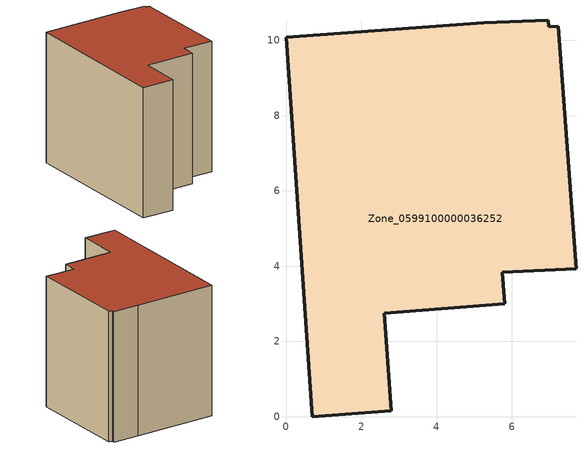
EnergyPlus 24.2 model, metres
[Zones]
Zone_0599100000036252
 floor ground (C_G): 0,10.08 5.25,10.46 6.97,10.53 6.98,10.35 7.23,10.37 7.7,3.94 5.75,3.84 5.81,3 2.61,2.75 2.8,0.15 0.7,0 z0
 wall outside (C_F): 5.25,10.46 0,10.08 0.7,0 2.8,0.15 2.61,2.75 5.81,3 5.75,3.84 7.7,3.94 7.23,10.37 6.98,10.35 6.97,10.53 5.25,10.46 z0:8.36
 roof outside (C_R): 7.7,3.94 7.23,10.37 6.98,10.35 6.97,10.53 5.25,10.46 0,10.08 0.7,0 2.8,0.15 2.61,2.75 5.81,3 5.75,3.84 z8.36
[BUILDING]
Pand.0599100000036252: North Axis=0; Terrain=City; Loads Convergence Tolerance Value=0.04; Temperature Convergence Tolerance Value=0.4; Solar Distribution=FullExterior; Maximum Number of Warmup Days=25; Minimum Number of Warmup Days=1
[Site:Location]
Rotterdam.The.Hague.AP_ZH_NLD Design_Conditions: Latitude=51.96; Longitude=4.45; Time Zone=1; Elevation=-4.5
[SITE:GROUNDTEMPERATURE:BUILDINGSURFACE]
18, 18, 18, 18, 18, 18, 18, 18, 18, 18, 18, 18
[MATERIAL] Thermal Absorptance=0.9; Solar Absorptance=0.7; Visible Absorptance=0.7
Name | Roughness | Thickness | Conductivity | Density | Specific Heat
G.TC.1946 | MediumSmooth | 0.15 | 1 | 540 | 1210
F.TC.1946 | Rough | 0.3 | 0.857143 | 1920 | 840
R.TC.1946 | MediumRough | 0.2 | 0.909091 | 1500 | 1000
[CONSTRUCTION]
C_G: G.TC.1946
C_F: F.TC.1946
C_R: R.TC.1946
[ZONE]
Zone_0599100000036252: Type=1; Multiplier=1; Ceiling Height=Autocalculate; Volume=Autocalculate; Floor Area=autocalculate; Part of Total Floor Area=Yes
[ZONEINFILTRATION:DESIGNFLOWRATE]
Infil_Zone_0599100000036252: Zone or ZoneList or Space or SpaceList=Zone_0599100000036252; Schedule=AlwaysOn; Design Flow Rate Calculation Method=Flow/Area; Flow Rate per Floor Area=0.003; Constant Term Coefficient=1; Temperature Term Coefficient=0; Velocity Term Coefficient=0; Velocity Squared Term Coefficient=0
[HVACTEMPLATE:ZONE:IDEALLOADSAIRSYSTEM]
Zone_0599100000036252: Maximum Heating Supply Air Temperature=50; Minimum Cooling Supply Air Temperature=13; Maximum Heating Supply Air Humidity Ratio=0.0156; Minimum Cooling Supply Air Humidity Ratio=0.0077; Heating Limit=NoLimit; Cooling Limit=NoLimit; Dehumidification Control Type=ConstantSensibleHeatRatio; Cooling Sensible Heat Ratio=0.7; Dehumidification Setpoint=60; Humidification Control Type=None; Humidification Setpoint=30; Outdoor Air Method=None; Outdoor Air Flow Rate per Person=0.00944; Outdoor Air Flow Rate per Zone Floor Area=0; Outdoor Air Flow Rate per Zone=0; Demand Controlled Ventilation Type=None; Outdoor Air Economizer Type=NoEconomizer; Heat Recovery Type=None; Sensible Heat Recovery Effectiveness=0.7; Latent Heat Recovery Effectiveness=0.65
[ZONECONTROL:THERMOSTAT]
ThermostatControl_Zone_0599100000036252: Zone or ZoneList=Zone_0599100000036252; Control Type Schedule=DualSetpointControlType; Control 1=Thermostat_Zone_0599100000036252; Temperature Difference Between Cutout And Setpoint=0
[THERMOSTATSETPOINT:DUALSETPOINT]
Thermostat_Zone_0599100000036252: Heating Setpoint Temperature Schedule=HeatingSetpoint_Zone_0599100000036252; Cooling Setpoint Temperature Schedule=CoolingSetpoint_Zone_0599100000036252
[SCHEDULE:COMPACT]
HeatingSetpoint_Zone_0599100000036252: Through: 12/31, For: AllDays, Until: 24:00, 21
CoolingSetpoint_Zone_0599100000036252: Through: 12/31, For: AllDays, Until: 24:00, 24
DualSetpointControlType: Through: 12/31, For: AllDays, Until: 24:00, 4
AlwaysOn: Through: 12/31, For: AllDays, Until: 24:00, 1
